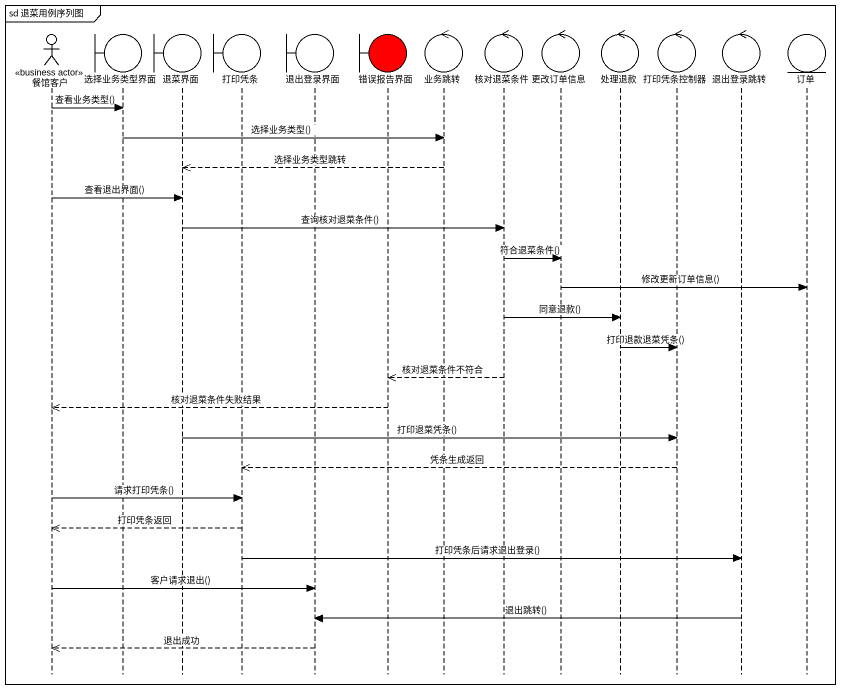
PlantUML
@startuml
mainframe sd 退菜用例序列图
hide footbox
actor 餐馆客户 <<business actor>>
boundary 选择业务类型界面
boundary 退菜界面
boundary 打印凭条
boundary 退出登录界面
boundary 错误报告界面 #FF0000
control 业务跳转
control 核对退菜条件
control 更改订单信息
control 处理退款
control 打印凭条控制器
control 退出登录跳转
entity 订单

餐馆客户 -> 选择业务类型界面 : 查看业务类型()
选择业务类型界面 -> 业务跳转 : 选择业务类型()
业务跳转 -->> 退菜界面 : 选择业务类型跳转
餐馆客户 -> 退菜界面 : 查看退出界面()
退菜界面 -> 核对退菜条件 : 查询核对退菜条件()
核对退菜条件 -> 更改订单信息 : 符合退菜条件()
更改订单信息 -> 订单 : 修改更新订单信息()
核对退菜条件 -> 处理退款 : 同意退款()
处理退款 -> 打印凭条控制器 : 打印退款退菜凭条()
核对退菜条件 -->> 错误报告界面 : 核对退菜条件不符合
错误报告界面 -->> 餐馆客户 : 核对退菜条件失败结果
退菜界面 -> 打印凭条控制器 : 打印退菜凭条()
打印凭条控制器 -->> 打印凭条 : 凭条生成返回
餐馆客户 -> 打印凭条 : 请求打印凭条()
打印凭条 -->> 餐馆客户 : 打印凭条返回
打印凭条 -> 退出登录跳转 : 打印凭条后请求退出登录()
餐馆客户 -> 退出登录界面 : 客户请求退出()
退出登录跳转 -> 退出登录界面 : 退出跳转()
退出登录界面 -->> 餐馆客户 : 退出成功
@enduml
